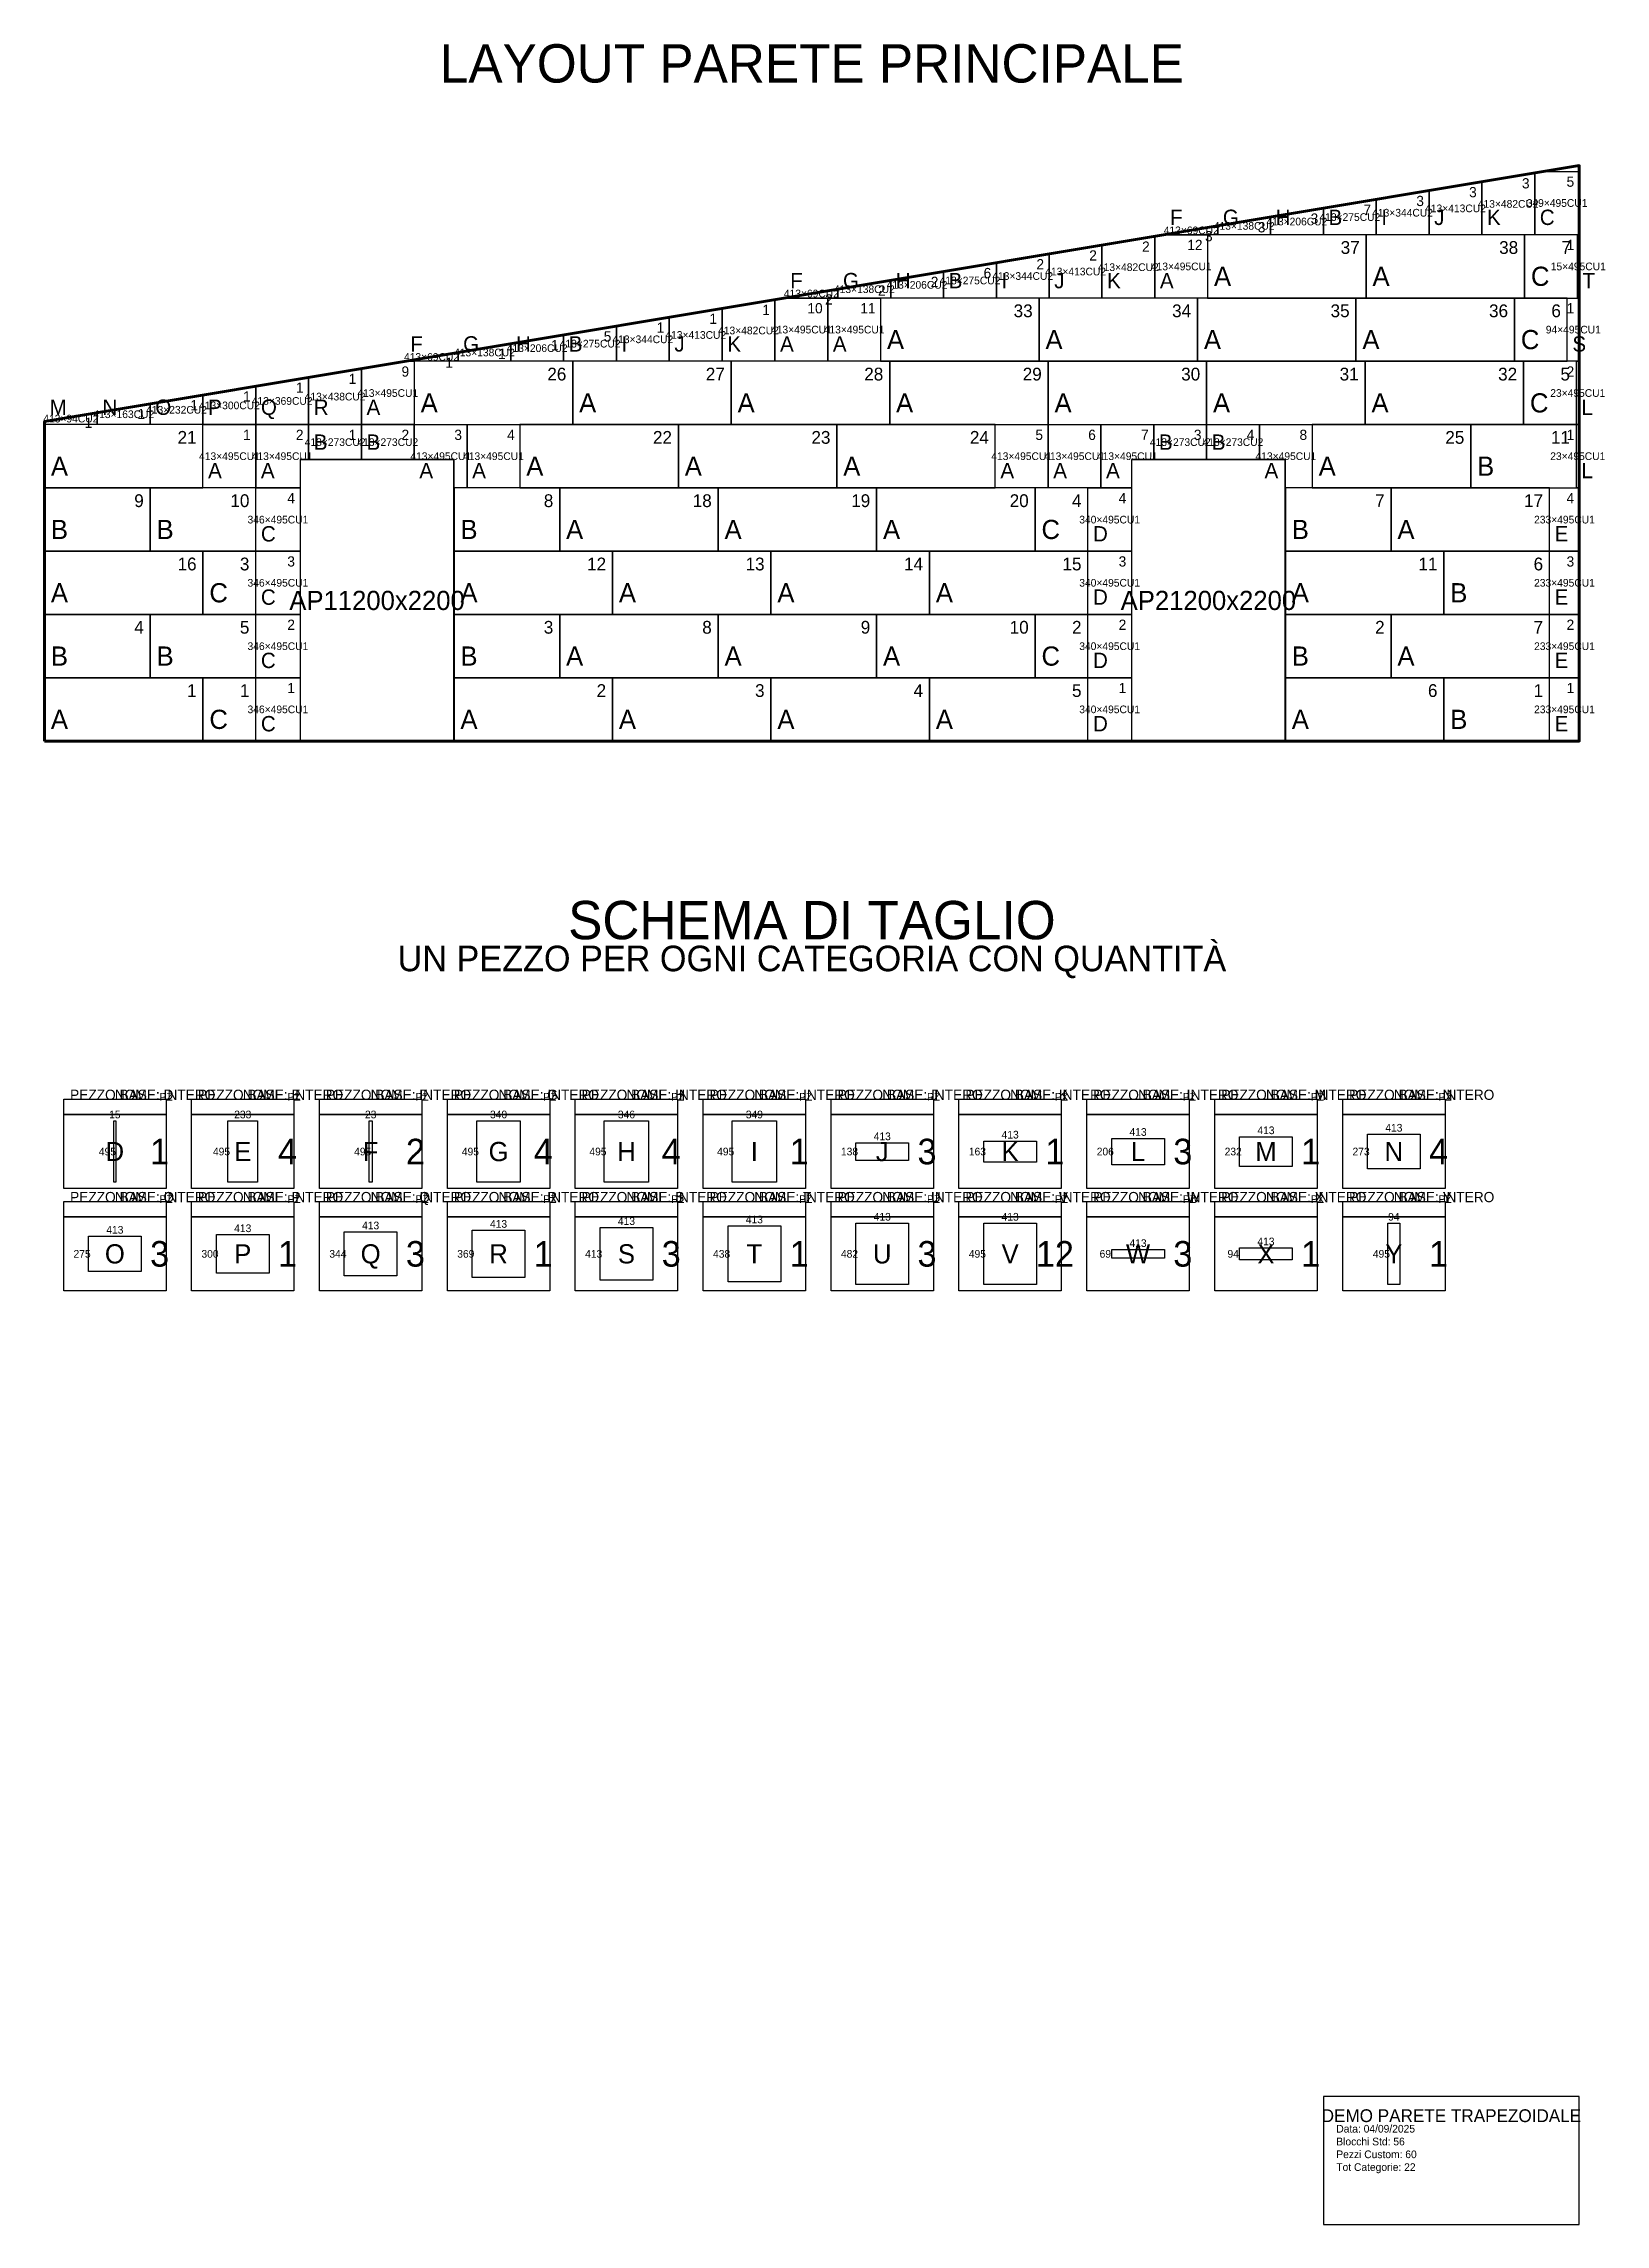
# Model space of a CAD drawing. Header units: metres. Extents: x -7 to 12204, y -11600 to 5454.
import ezdxf
from ezdxf.enums import TextEntityAlignment as Align

# ---------------------------------------------------------------- set-up
doc = ezdxf.new("R2010")
doc.units = ezdxf.units.M
for name, color, linetype in [('APERTURE', 1, 'Continuous'), ('BLOCCHI_CUSTOM', 3, 'Continuous'), ('BLOCCHI_STD', 7, 'Continuous'), ('CARTIGLIO', 7, 'Continuous'), ('PARETE', 5, 'Continuous'), ('QUOTE', 6, 'Continuous'), ('TAGLIO', 4, 'Continuous'), ('TESTI', 7, 'Continuous')]:
    doc.layers.add(name, color=color, linetype=linetype)

msp = doc.modelspace()

# ---------------------------------------------------------------- linework, layer by layer
at = {"layer": 'APERTURE'}
for points in [[(2000, 0), (3200, 0), (3200, 2200), (2000, 2200), (2000, 0)], [(8500, 0), (9700, 0), (9700, 2200), (8500, 2200), (8500, 0)]]:
    msp.add_lwpolyline(points, close=True, dxfattribs=at)
at = {"layer": 'BLOCCHI_CUSTOM'}
for points in [[(11651, 4442), (11651, 3960), (11238, 3960), (11238, 4373), (11651, 4442)], [(11730, 4455), (12000, 4455), (12000, 3960), (11651, 3960), (11651, 4442), (11730, 4455)], [(10825, 4304), (10825, 3960), (10412, 3960), (10412, 4235), (10825, 4304)], [(11238, 4373), (11238, 3960), (10825, 3960), (10825, 4304), (11238, 4373)], [(9173, 3960), (9173, 4029), (9586, 4098), (9586, 3960), (9173, 3960)], [(9586, 3960), (9586, 4098), (9999, 4166), (9999, 3960), (9586, 3960)], [(10412, 4235), (10412, 3960), (9999, 3960), (9999, 4166), (10412, 4235)], [(8681, 3947), (8681, 3465), (8268, 3465), (8268, 3878), (8681, 3947)], [(8760, 3960), (9094, 3960), (9094, 3465), (8681, 3465), (8681, 3947), (8760, 3960)], [(8760, 3960), (9173, 4029), (9173, 3960), (8760, 3960)], [(11985, 3465), (11985, 3960), (12000, 3960), (12000, 3465), (11985, 3465)], [(7855, 3809), (7855, 3465), (7442, 3465), (7442, 3740), (7855, 3809)], [(8268, 3878), (8268, 3465), (7855, 3465), (7855, 3809), (8268, 3878)], [(6203, 3465), (6203, 3534), (6616, 3603), (6616, 3465), (6203, 3465)], [(7029, 3672), (7029, 3465), (6616, 3465), (6616, 3603), (7029, 3672)], [(7442, 3740), (7442, 3465), (7029, 3465), (7029, 3672), (7442, 3740)], [(5711, 3452), (5711, 2970), (5298, 2970), (5298, 3383), (5711, 3452)], [(5790, 3465), (6124, 3465), (6124, 2970), (5711, 2970), (5711, 3452), (5790, 3465)], [(5790, 3465), (6203, 3534), (6203, 3465), (5790, 3465)], [(6537, 3465), (6537, 2970), (6124, 2970), (6124, 3465), (6537, 3465)], [(11906, 2970), (11906, 3465), (12000, 3465), (12000, 2970), (11906, 2970)], [(4472, 3245), (4472, 2970), (4059, 2970), (4059, 3176), (4472, 3245)], [(4885, 3314), (4885, 2970), (4472, 2970), (4472, 3245), (4885, 3314)], [(5298, 3383), (5298, 2970), (4885, 2970), (4885, 3314), (5298, 3383)], [(3233, 2970), (3233, 3039), (3646, 3108), (3646, 2970), (3233, 2970)], [(3646, 2970), (3646, 3108), (4059, 3176), (4059, 2970), (3646, 2970)], [(2478, 2913), (2478, 2475), (2065, 2475), (2065, 2844), (2478, 2913)], [(2820, 2970), (2891, 2970), (2891, 2475), (2478, 2475), (2478, 2913), (2820, 2970)], [(2820, 2970), (3233, 3039), (3233, 2970), (2820, 2970)], [(11977, 2475), (11977, 2970), (12000, 2970), (12000, 2475), (11977, 2475)], [(1652, 2775), (1652, 2475), (1239, 2475), (1239, 2706), (1652, 2775)], [(2065, 2844), (2065, 2475), (1652, 2475), (1652, 2775), (2065, 2844)], [(413, 2569), (413, 2475), (0, 2475), (0, 2500), (413, 2569)], [(826, 2638), (826, 2475), (413, 2475), (413, 2569), (826, 2638)], [(1239, 2706), (1239, 2475), (826, 2475), (826, 2638), (1239, 2706)], [(1239, 1980), (1239, 2475), (1652, 2475), (1652, 1980), (1239, 1980)], [(2000, 2202), (1999, 2202), (1999, 2202), (1999, 2202), (1999, 2202), (1999, 2202), (1999, 2201), (1998, 2201), (1998, 2201), (1998, 2201), (1998, 2201), (1998, 2201), (1998, 2200), (1998, 2200), (1998, 2200), (1998, 1980), (1652, 1980), (1652, 2475), (2065, 2475), (2065, 2202), (2000, 2202), (2000, 2202), (2000, 2202)], [(2478, 2475), (2478, 2202), (2065, 2202), (2065, 2475), (2478, 2475)], [(2891, 2475), (2891, 2202), (2478, 2202), (2478, 2475), (2891, 2475)], [(3304, 2475), (3304, 1980), (3202, 1980), (3202, 2200), (3202, 2200), (3202, 2200), (3202, 2201), (3202, 2201), (3202, 2201), (3202, 2201), (3202, 2201), (3201, 2201), (3201, 2202), (3201, 2202), (3201, 2202), (3201, 2202), (3201, 2202), (3200, 2202), (3200, 2202), (3200, 2202), (2891, 2202), (2891, 2475), (3304, 2475)], [(3717, 2475), (3717, 1980), (3304, 1980), (3304, 2475), (3717, 2475)], [(7434, 1980), (7434, 2475), (7847, 2475), (7847, 1980), (7434, 1980)], [(7847, 1980), (7847, 2475), (8260, 2475), (8260, 1980), (7847, 1980)], [(8500, 2202), (8499, 2202), (8499, 2202), (8499, 2202), (8499, 2202), (8499, 2202), (8499, 2201), (8498, 2201), (8498, 2201), (8498, 2201), (8498, 2201), (8498, 2201), (8498, 2200), (8498, 2200), (8498, 2200), (8498, 1980), (8260, 1980), (8260, 2475), (8673, 2475), (8673, 2202), (8500, 2202), (8500, 2202), (8500, 2202)], [(9086, 2475), (9086, 2202), (8673, 2202), (8673, 2475), (9086, 2475)], [(9499, 2475), (9499, 2202), (9086, 2202), (9086, 2475), (9499, 2475)], [(9912, 2475), (9912, 1980), (9702, 1980), (9702, 2200), (9702, 2200), (9702, 2200), (9702, 2201), (9702, 2201), (9702, 2201), (9702, 2201), (9702, 2201), (9701, 2201), (9701, 2202), (9701, 2202), (9701, 2202), (9701, 2202), (9701, 2202), (9700, 2202), (9700, 2202), (9700, 2202), (9499, 2202), (9499, 2475), (9912, 2475)], [(11977, 2475), (12000, 2475), (12000, 1980), (11977, 1980), (11977, 2475)], [(1998, 1485), (1652, 1485), (1652, 1980), (1998, 1980), (1998, 1485)], [(8158, 1485), (8158, 1980), (8498, 1980), (8498, 1485), (8158, 1485)], [(11767, 1485), (11767, 1980), (12000, 1980), (12000, 1485), (11767, 1485)], [(1998, 990), (1652, 990), (1652, 1485), (1998, 1485), (1998, 990)], [(8158, 990), (8158, 1485), (8498, 1485), (8498, 990), (8158, 990)], [(11767, 990), (11767, 1485), (12000, 1485), (12000, 990), (11767, 990)], [(1998, 495), (1652, 495), (1652, 990), (1998, 990), (1998, 495)], [(8158, 495), (8158, 990), (8498, 990), (8498, 495), (8158, 495)], [(11767, 495), (11767, 990), (12000, 990), (12000, 495), (11767, 495)], [(1998, 0), (1652, 0), (1652, 495), (1998, 495), (1998, 0)], [(8158, 495), (8498, 495), (8498, 0), (8158, 0), (8158, 495)], [(11767, 495), (12000, 495), (12000, 0), (11767, 0), (11767, 495)]]:
    msp.add_lwpolyline(points, close=True, dxfattribs=at)
at = {"layer": 'BLOCCHI_STD'}
for points in [[(9094, 3465), (10333, 3465), (10333, 3960), (9094, 3960), (9094, 3465)], [(10333, 3465), (11572, 3465), (11572, 3960), (10333, 3960), (10333, 3465)], [(11572, 3465), (11985, 3465), (11985, 3960), (11572, 3960), (11572, 3465)], [(6537, 2970), (7776, 2970), (7776, 3465), (6537, 3465), (6537, 2970)], [(7776, 2970), (9015, 2970), (9015, 3465), (7776, 3465), (7776, 2970)], [(9015, 2970), (10254, 2970), (10254, 3465), (9015, 3465), (9015, 2970)], [(10254, 2970), (11493, 2970), (11493, 3465), (10254, 3465), (10254, 2970)], [(11493, 2970), (11906, 2970), (11906, 3465), (11493, 3465), (11493, 2970)], [(2891, 2475), (4130, 2475), (4130, 2970), (2891, 2970), (2891, 2475)], [(4130, 2475), (5369, 2475), (5369, 2970), (4130, 2970), (4130, 2475)], [(5369, 2475), (6608, 2475), (6608, 2970), (5369, 2970), (5369, 2475)], [(6608, 2475), (7847, 2475), (7847, 2970), (6608, 2970), (6608, 2475)], [(7847, 2475), (9086, 2475), (9086, 2970), (7847, 2970), (7847, 2475)], [(9086, 2475), (10325, 2475), (10325, 2970), (9086, 2970), (9086, 2475)], [(10325, 2475), (11564, 2475), (11564, 2970), (10325, 2970), (10325, 2475)], [(11564, 2475), (11977, 2475), (11977, 2970), (11564, 2970), (11564, 2475)], [(0, 1980), (1239, 1980), (1239, 2475), (0, 2475), (0, 1980)], [(3717, 1980), (4956, 1980), (4956, 2475), (3717, 2475), (3717, 1980)], [(4956, 1980), (6195, 1980), (6195, 2475), (4956, 2475), (4956, 1980)], [(6195, 1980), (7434, 1980), (7434, 2475), (6195, 2475), (6195, 1980)], [(9912, 1980), (11151, 1980), (11151, 2475), (9912, 2475), (9912, 1980)], [(11151, 1980), (11977, 1980), (11977, 2475), (11151, 2475), (11151, 1980)], [(0, 1485), (826, 1485), (826, 1980), (0, 1980), (0, 1485)], [(826, 1485), (1652, 1485), (1652, 1980), (826, 1980), (826, 1485)], [(3202, 1485), (4028, 1485), (4028, 1980), (3202, 1980), (3202, 1485)], [(4028, 1485), (5267, 1485), (5267, 1980), (4028, 1980), (4028, 1485)], [(5267, 1485), (6506, 1485), (6506, 1980), (5267, 1980), (5267, 1485)], [(6506, 1485), (7745, 1485), (7745, 1980), (6506, 1980), (6506, 1485)], [(7745, 1485), (8158, 1485), (8158, 1980), (7745, 1980), (7745, 1485)], [(9702, 1485), (10528, 1485), (10528, 1980), (9702, 1980), (9702, 1485)], [(10528, 1485), (11767, 1485), (11767, 1980), (10528, 1980), (10528, 1485)], [(0, 990), (1239, 990), (1239, 1485), (0, 1485), (0, 990)], [(1239, 990), (1652, 990), (1652, 1485), (1239, 1485), (1239, 990)], [(3202, 990), (4441, 990), (4441, 1485), (3202, 1485), (3202, 990)], [(4441, 990), (5680, 990), (5680, 1485), (4441, 1485), (4441, 990)], [(5680, 990), (6919, 990), (6919, 1485), (5680, 1485), (5680, 990)], [(6919, 990), (8158, 990), (8158, 1485), (6919, 1485), (6919, 990)], [(9702, 990), (10941, 990), (10941, 1485), (9702, 1485), (9702, 990)], [(10941, 990), (11767, 990), (11767, 1485), (10941, 1485), (10941, 990)], [(0, 495), (826, 495), (826, 990), (0, 990), (0, 495)], [(826, 495), (1652, 495), (1652, 990), (826, 990), (826, 495)], [(3202, 495), (4028, 495), (4028, 990), (3202, 990), (3202, 495)], [(4028, 495), (5267, 495), (5267, 990), (4028, 990), (4028, 495)], [(5267, 495), (6506, 495), (6506, 990), (5267, 990), (5267, 495)], [(6506, 495), (7745, 495), (7745, 990), (6506, 990), (6506, 495)], [(7745, 495), (8158, 495), (8158, 990), (7745, 990), (7745, 495)], [(9702, 495), (10528, 495), (10528, 990), (9702, 990), (9702, 495)], [(10528, 495), (11767, 495), (11767, 990), (10528, 990), (10528, 495)], [(0, 0), (1239, 0), (1239, 495), (0, 495), (0, 0)], [(1239, 0), (1652, 0), (1652, 495), (1239, 495), (1239, 0)], [(3202, 0), (4441, 0), (4441, 495), (3202, 495), (3202, 0)], [(4441, 0), (5680, 0), (5680, 495), (4441, 495), (4441, 0)], [(5680, 0), (6919, 0), (6919, 495), (5680, 495), (5680, 0)], [(6919, 0), (8158, 0), (8158, 495), (6919, 495), (6919, 0)], [(9702, 0), (10941, 0), (10941, 495), (9702, 495), (9702, 0)], [(10941, 0), (11767, 0), (11767, 495), (10941, 495), (10941, 0)]]:
    msp.add_lwpolyline(points, dxfattribs=at)
at = {"layer": 'CARTIGLIO'}
for points in [[(150, -2800), (950, -2800), (950, -2920), (150, -2920), (150, -2800)], [(1150, -2800), (1950, -2800), (1950, -2920), (1150, -2920), (1150, -2800)], [(2150, -2800), (2950, -2800), (2950, -2920), (2150, -2920), (2150, -2800)], [(3150, -2800), (3950, -2800), (3950, -2920), (3150, -2920), (3150, -2800)], [(4150, -2800), (4950, -2800), (4950, -2920), (4150, -2920), (4150, -2800)], [(5150, -2800), (5950, -2800), (5950, -2920), (5150, -2920), (5150, -2800)], [(6150, -2800), (6950, -2800), (6950, -2920), (6150, -2920), (6150, -2800)], [(7150, -2800), (7950, -2800), (7950, -2920), (7150, -2920), (7150, -2800)], [(8150, -2800), (8950, -2800), (8950, -2920), (8150, -2920), (8150, -2800)], [(9150, -2800), (9950, -2800), (9950, -2920), (9150, -2920), (9150, -2800)], [(10150, -2800), (10950, -2800), (10950, -2920), (10150, -2920), (10150, -2800)], [(150, -2920), (950, -2920), (950, -3500), (150, -3500), (150, -2920)], [(1150, -2920), (1950, -2920), (1950, -3500), (1150, -3500), (1150, -2920)], [(2150, -2920), (2950, -2920), (2950, -3500), (2150, -3500), (2150, -2920)], [(3150, -2920), (3950, -2920), (3950, -3500), (3150, -3500), (3150, -2920)], [(4150, -2920), (4950, -2920), (4950, -3500), (4150, -3500), (4150, -2920)], [(5150, -2920), (5950, -2920), (5950, -3500), (5150, -3500), (5150, -2920)], [(6150, -2920), (6950, -2920), (6950, -3500), (6150, -3500), (6150, -2920)], [(7150, -2920), (7950, -2920), (7950, -3500), (7150, -3500), (7150, -2920)], [(8150, -2920), (8950, -2920), (8950, -3500), (8150, -3500), (8150, -2920)], [(9150, -2920), (9950, -2920), (9950, -3500), (9150, -3500), (9150, -2920)], [(10150, -2920), (10950, -2920), (10950, -3500), (10150, -3500), (10150, -2920)], [(150, -3600), (950, -3600), (950, -3720), (150, -3720), (150, -3600)], [(150, -3720), (950, -3720), (950, -4300), (150, -4300), (150, -3720)], [(1150, -3600), (1950, -3600), (1950, -3720), (1150, -3720), (1150, -3600)], [(1150, -3720), (1950, -3720), (1950, -4300), (1150, -4300), (1150, -3720)], [(2150, -3600), (2950, -3600), (2950, -3720), (2150, -3720), (2150, -3600)], [(2150, -3720), (2950, -3720), (2950, -4300), (2150, -4300), (2150, -3720)], [(3150, -3600), (3950, -3600), (3950, -3720), (3150, -3720), (3150, -3600)], [(3150, -3720), (3950, -3720), (3950, -4300), (3150, -4300), (3150, -3720)], [(4150, -3600), (4950, -3600), (4950, -3720), (4150, -3720), (4150, -3600)], [(4150, -3720), (4950, -3720), (4950, -4300), (4150, -4300), (4150, -3720)], [(5150, -3600), (5950, -3600), (5950, -3720), (5150, -3720), (5150, -3600)], [(5150, -3720), (5950, -3720), (5950, -4300), (5150, -4300), (5150, -3720)], [(6150, -3600), (6950, -3600), (6950, -3720), (6150, -3720), (6150, -3600)], [(6150, -3720), (6950, -3720), (6950, -4300), (6150, -4300), (6150, -3720)], [(7150, -3600), (7950, -3600), (7950, -3720), (7150, -3720), (7150, -3600)], [(7150, -3720), (7950, -3720), (7950, -4300), (7150, -4300), (7150, -3720)], [(8150, -3600), (8950, -3600), (8950, -3720), (8150, -3720), (8150, -3600)], [(8150, -3720), (8950, -3720), (8950, -4300), (8150, -4300), (8150, -3720)], [(9150, -3600), (9950, -3600), (9950, -3720), (9150, -3720), (9150, -3600)], [(9150, -3720), (9950, -3720), (9950, -4300), (9150, -4300), (9150, -3720)], [(10150, -3600), (10950, -3600), (10950, -3720), (10150, -3720), (10150, -3600)], [(10150, -3720), (10950, -3720), (10950, -4300), (10150, -4300), (10150, -3720)], [(10000, -11600), (12000, -11600), (12000, -10600), (10000, -10600), (10000, -11600)]]:
    msp.add_lwpolyline(points, dxfattribs=at)
at = {"layer": 'PARETE', "lineweight": 100}
msp.add_lwpolyline([(0, 0), (12000, 0), (12000, 4500), (0, 2500), (0, 0)], close=True, dxfattribs=at)
at = {"layer": 'TAGLIO', "color": 1}
for points in [[(542, -2970), (558, -2970), (558, -3450), (542, -3450), (542, -2970)], [(1434, -2970), (1666, -2970), (1666, -3450), (1434, -3450), (1434, -2970)], [(2538, -2970), (2562, -2970), (2562, -3450), (2538, -3450), (2538, -2970)], [(3380, -2970), (3720, -2970), (3720, -3450), (3380, -3450), (3380, -2970)], [(4377, -2970), (4723, -2970), (4723, -3450), (4377, -3450), (4377, -2970)], [(5376, -2970), (5724, -2970), (5724, -3450), (5376, -3450), (5376, -2970)], [(6344, -3141), (6756, -3141), (6756, -3279), (6344, -3279), (6344, -3141)], [(7344, -3128), (7756, -3128), (7756, -3292), (7344, -3292), (7344, -3128)], [(8344, -3107), (8756, -3107), (8756, -3313), (8344, -3313), (8344, -3107)], [(9344, -3094), (9756, -3094), (9756, -3326), (9344, -3326), (9344, -3094)], [(10344, -3074), (10756, -3074), (10756, -3346), (10344, -3346), (10344, -3074)], [(344, -3872), (756, -3872), (756, -4148), (344, -4148), (344, -3872)], [(1344, -3860), (1756, -3860), (1756, -4160), (1344, -4160), (1344, -3860)], [(2344, -3838), (2756, -3838), (2756, -4182), (2344, -4182), (2344, -3838)], [(3344, -3826), (3756, -3826), (3756, -4194), (3344, -4194), (3344, -3826)], [(4344, -3804), (4756, -3804), (4756, -4216), (4344, -4216), (4344, -3804)], [(5344, -3791), (5756, -3791), (5756, -4229), (5344, -4229), (5344, -3791)], [(6344, -3770), (6756, -3770), (6756, -4250), (6344, -4250), (6344, -3770)], [(7344, -3770), (7756, -3770), (7756, -4250), (7344, -4250), (7344, -3770)], [(10503, -3770), (10597, -3770), (10597, -4250), (10503, -4250), (10503, -3770)], [(8344, -3976), (8756, -3976), (8756, -4044), (8344, -4044), (8344, -3976)], [(9344, -3963), (9756, -3963), (9756, -4057), (9344, -4057), (9344, -3963)]]:
    msp.add_lwpolyline(points, dxfattribs=at)

# ---------------------------------------------------------------- texts
at = {"layer": 'QUOTE'}
for s, p in [('15', (550, -2920)), ('233', (1550, -2920)), ('23', (2550, -2920)), ('340', (3550, -2920)), ('346', (4550, -2920)), ('349', (5550, -2920)), ('413', (6550, -3091)), ('413', (7550, -3078)), ('413', (8550, -3057)), ('413', (9550, -3044)), ('413', (10550, -3024)), ('495', (492, -3210)), ('495', (1384, -3210)), ('495', (2488, -3210)), ('495', (3330, -3210)), ('495', (4327, -3210)), ('495', (5326, -3210)), ('138', (6294, -3210)), ('163', (7294, -3210)), ('206', (8294, -3210)), ('232', (9294, -3210)), ('273', (10294, -3210)), ('413', (3550, -3776)), ('413', (4550, -3754)), ('413', (5550, -3741)), ('413', (6550, -3720)), ('413', (7550, -3720)), ('94', (10550, -3720)), ('413', (550, -3822)), ('413', (1550, -3810)), ('413', (2550, -3788)), ('413', (8550, -3926)), ('413', (9550, -3913)), ('275', (294, -4010)), ('300', (1294, -4010)), ('344', (2294, -4010)), ('369', (3294, -4010)), ('413', (4294, -4010)), ('438', (5294, -4010)), ('482', (6294, -4010)), ('495', (7294, -4010)), ('69', (8294, -4010)), ('94', (9294, -4010)), ('495', (10453, -4010))]:
    msp.add_text(s, height=60, dxfattribs=at).set_placement(p, align=Align.MIDDLE_CENTER)
at = {"layer": 'TESTI'}
for s, height, p in [('LAYOUT PARETE PRINCIPALE', 300, (6000, 5300)), ('AP11200x2200', 150, (2600, 1100)), ('AP21200x2200', 150, (9100, 1100)), ('SCHEMA DI TAGLIO', 300, (6000, -1400)), ('UN PEZZO PER OGNI CATEGORIA CON QUANTITÀ', 200, (6000, -1700)), ('DEMO PARETE TRAPEZOIDALE', 100, (11000, -10750))]:
    msp.add_text(s, height=height, dxfattribs=at).set_placement(p, align=Align.MIDDLE_CENTER)
at = {"layer": 'TESTI', "color": 4}
for s, p in [('3', (10785, 4264)), ('3', (11198, 4333)), ('3', (11611, 4402)), ('5', (11960, 4415)), ('3', (9959, 4126)), ('7', (10372, 4195)), ('3', (9133, 3989)), ('3', (9546, 4058)), ('2', (7815, 3769)), ('2', (8228, 3838)), ('2', (8641, 3907)), ('12', (9054, 3920)), ('1', (11960, 3920)), ('2', (6989, 3631)), ('6', (7402, 3700)), ('1', (5671, 3412)), ('10', (6084, 3425)), ('2', (6163, 3494)), ('11', (6497, 3425)), ('2', (6576, 3563)), ('1', (11960, 3425)), ('1', (4845, 3274)), ('1', (5258, 3343)), ('1', (4019, 3136)), ('5', (4432, 3205)), ('9', (2851, 2930)), ('1', (3193, 2999)), ('1', (3606, 3068)), ('2', (11960, 2930)), ('1', (1612, 2735)), ('1', (2025, 2804)), ('1', (2438, 2873)), ('1', (786, 2598)), ('1', (1199, 2667)), ('1', (373, 2529)), ('1', (1612, 2435)), ('2', (2025, 2435)), ('1', (2438, 2435)), ('2', (2851, 2435)), ('3', (3264, 2435)), ('4', (3677, 2435)), ('5', (7807, 2435)), ('6', (8220, 2435)), ('7', (8633, 2435)), ('3', (9046, 2435)), ('4', (9459, 2435)), ('8', (9872, 2435)), ('1', (11960, 2435)), ('4', (1958, 1940)), ('4', (8458, 1940)), ('4', (11960, 1940)), ('3', (1958, 1445)), ('3', (8458, 1445)), ('3', (11960, 1445)), ('2', (1958, 950)), ('2', (8458, 950)), ('2', (11960, 950)), ('1', (1958, 455)), ('1', (8458, 455)), ('1', (11960, 455))]:
    msp.add_text(s, height=80, dxfattribs=at).set_placement(p, align=Align.TOP_RIGHT)
at = {"layer": 'TESTI', "color": 3}
for s, p in [('F', (8800, 4000)), ('G', (9213, 4000)), ('H', (9626, 4000)), ('B', (10039, 4000)), ('I', (10452, 4000)), ('J', (10865, 4000)), ('K', (11278, 4000)), ('C', (11691, 4000)), ('F', (5830, 3505)), ('G', (6243, 3505)), ('H', (6656, 3505)), ('B', (7069, 3505)), ('I', (7482, 3505)), ('J', (7895, 3505)), ('K', (8308, 3505)), ('A', (8721, 3505)), ('T', (12025, 3505)), ('F', (2860, 3010)), ('G', (3273, 3010)), ('H', (3686, 3010)), ('B', (4099, 3010)), ('I', (4512, 3010)), ('J', (4925, 3010)), ('K', (5338, 3010)), ('A', (5751, 3010)), ('A', (6164, 3010)), ('S', (11946, 3010)), ('M', (40, 2515)), ('N', (453, 2515)), ('O', (866, 2515)), ('P', (1279, 2515)), ('Q', (1692, 2515)), ('R', (2105, 2515)), ('A', (2518, 2515)), ('L', (12017, 2515)), ('B', (2105, 2242)), ('B', (2518, 2242)), ('B', (8713, 2242)), ('B', (9126, 2242)), ('A', (1279, 2020)), ('A', (1692, 2020)), ('A', (2931, 2020)), ('A', (3344, 2020)), ('A', (7474, 2020)), ('A', (7887, 2020)), ('A', (8300, 2020)), ('A', (9539, 2020)), ('L', (12017, 2020)), ('C', (1692, 1525)), ('D', (8198, 1525)), ('E', (11807, 1525)), ('C', (1692, 1030)), ('D', (8198, 1030)), ('E', (11807, 1030)), ('C', (1692, 535)), ('D', (8198, 535)), ('E', (11807, 535)), ('C', (1692, 40)), ('D', (8198, 40)), ('E', (11807, 40))]:
    msp.add_text(s, height=120, dxfattribs=at).set_placement(p, align=Align.BOTTOM_LEFT)
at = {"layer": 'TESTI', "color": 8}
for s, p in [('413×206CU2', (9792, 4063)), ('413×275CU2', (10206, 4098)), ('413×344CU2', (10618, 4132)), ('413×413CU2', (11032, 4166)), ('413×482CU2', (11444, 4201)), ('349×495CU1', (11826, 4208)), ('413×69CU2', (8966, 3994)), ('413×138CU2', (9380, 4029)), ('413×206CU2', (6822, 3568)), ('413×275CU2', (7236, 3602)), ('413×344CU2', (7648, 3637)), ('413×413CU2', (8062, 3672)), ('413×482CU2', (8474, 3706)), ('413×495CU1', (8888, 3712)), ('15×495CU1', (11992, 3712)), ('413×69CU2', (5996, 3500)), ('413×138CU2', (6410, 3534)), ('413×482CU2', (5504, 3211)), ('413×495CU1', (5918, 3218)), ('413×495CU1', (6330, 3218)), ('94×495CU1', (11953, 3218)), ('413×138CU2', (3440, 3039)), ('413×206CU2', (3852, 3073)), ('413×275CU2', (4266, 3108)), ('413×344CU2', (4678, 3142)), ('413×413CU2', (5092, 3176)), ('413×69CU2', (3026, 3004)), ('413×495CU1', (2684, 2722)), ('23×495CU1', (11988, 2722)), ('413×163CU2', (620, 2556)), ('413×232CU2', (1032, 2591)), ('413×300CU2', (1446, 2625)), ('413×369CU2', (1858, 2660)), ('413×438CU2', (2272, 2694)), ('413×94CU2', (206, 2522)), ('413×495CU1', (1446, 2228)), ('413×495CU1', (1858, 2228)), ('413×273CU2', (2272, 2338)), ('413×273CU2', (2684, 2338)), ('413×495CU1', (3098, 2228)), ('413×495CU1', (3510, 2228)), ('413×495CU1', (7640, 2228)), ('413×495CU1', (8054, 2228)), ('413×495CU1', (8466, 2228)), ('413×273CU2', (8880, 2338)), ('413×273CU2', (9292, 2338)), ('413×495CU1', (9706, 2228)), ('23×495CU1', (11988, 2228)), ('346×495CU1', (1825, 1732)), ('340×495CU1', (8328, 1732)), ('233×495CU1', (11884, 1732)), ('346×495CU1', (1825, 1238)), ('340×495CU1', (8328, 1238)), ('233×495CU1', (11884, 1238)), ('346×495CU1', (1825, 742)), ('340×495CU1', (8328, 742)), ('233×495CU1', (11884, 742)), ('346×495CU1', (1825, 248)), ('340×495CU1', (8328, 248)), ('233×495CU1', (11884, 248))]:
    msp.add_text(s, height=60, dxfattribs=at).set_placement(p, align=Align.MIDDLE_CENTER)
at = {"layer": 'TESTI', "color": 2}
for s, p in [('37', (10283, 3910)), ('38', (11522, 3910)), ('7', (11935, 3910)), ('33', (7726, 3415)), ('34', (8965, 3415)), ('35', (10204, 3415)), ('36', (11443, 3415)), ('6', (11856, 3415)), ('26', (4080, 2920)), ('27', (5319, 2920)), ('28', (6558, 2920)), ('29', (7797, 2920)), ('30', (9036, 2920)), ('31', (10275, 2920)), ('32', (11514, 2920)), ('5', (11927, 2920)), ('21', (1189, 2425)), ('22', (4906, 2425)), ('23', (6145, 2425)), ('24', (7384, 2425)), ('25', (11101, 2425)), ('11', (11927, 2425)), ('9', (776, 1930)), ('10', (1602, 1930)), ('8', (3978, 1930)), ('18', (5217, 1930)), ('19', (6456, 1930)), ('20', (7695, 1930)), ('4', (8108, 1930)), ('7', (10478, 1930)), ('17', (11717, 1930)), ('16', (1189, 1435)), ('3', (1602, 1435)), ('12', (4391, 1435)), ('13', (5630, 1435)), ('14', (6869, 1435)), ('15', (8108, 1435)), ('11', (10891, 1435)), ('6', (11717, 1435)), ('4', (776, 940)), ('5', (1602, 940)), ('3', (3978, 940)), ('8', (5217, 940)), ('9', (6456, 940)), ('10', (7695, 940)), ('2', (8108, 940)), ('2', (10478, 940)), ('7', (11717, 940)), ('1', (1189, 445)), ('1', (1602, 445)), ('2', (4391, 445)), ('3', (5630, 445)), ('4', (6869, 445)), ('5', (8108, 445)), ('6', (10891, 445)), ('1', (11717, 445))]:
    msp.add_text(s, height=100, dxfattribs=at).set_placement(p, align=Align.TOP_RIGHT)
at = {"layer": 'TESTI', "color": 1}
for s, p in [('A', (9144, 3515)), ('A', (10383, 3515)), ('C', (11622, 3515)), ('A', (6587, 3020)), ('A', (7826, 3020)), ('A', (9065, 3020)), ('A', (10304, 3020)), ('C', (11543, 3020)), ('A', (2941, 2525)), ('A', (4180, 2525)), ('A', (5419, 2525)), ('A', (6658, 2525)), ('A', (7897, 2525)), ('A', (9136, 2525)), ('A', (10375, 2525)), ('C', (11614, 2525)), ('A', (50, 2030)), ('A', (3767, 2030)), ('A', (5006, 2030)), ('A', (6245, 2030)), ('A', (9962, 2030)), ('B', (11201, 2030)), ('B', (50, 1535)), ('B', (876, 1535)), ('B', (3252, 1535)), ('A', (4078, 1535)), ('A', (5317, 1535)), ('A', (6556, 1535)), ('C', (7795, 1535)), ('B', (9752, 1535)), ('A', (10578, 1535)), ('A', (50, 1040)), ('C', (1289, 1040)), ('A', (3252, 1040)), ('A', (4491, 1040)), ('A', (5730, 1040)), ('A', (6969, 1040)), ('A', (9752, 1040)), ('B', (10991, 1040)), ('B', (50, 545)), ('B', (876, 545)), ('B', (3252, 545)), ('A', (4078, 545)), ('A', (5317, 545)), ('A', (6556, 545)), ('C', (7795, 545)), ('B', (9752, 545)), ('A', (10578, 545)), ('A', (50, 50)), ('C', (1289, 50)), ('A', (3252, 50)), ('A', (4491, 50)), ('A', (5730, 50)), ('A', (6969, 50)), ('A', (9752, 50)), ('B', (10991, 50))]:
    msp.add_text(s, height=150, dxfattribs=at).set_placement(p, align=Align.BOTTOM_LEFT)
at = {"layer": 'TESTI'}
for s, height, p in [('PEZZO BASE: INTERO', 80, (200, -2830)), ('NOME: D', 80, (550, -2830)), ('PEZZO BASE: INTERO', 80, (1200, -2830)), ('NOME: E', 80, (1550, -2830)), ('PEZZO BASE: INTERO', 80, (2200, -2830)), ('NOME: F', 80, (2550, -2830)), ('PEZZO BASE: INTERO', 80, (3200, -2830)), ('NOME: G', 80, (3550, -2830)), ('PEZZO BASE: INTERO', 80, (4200, -2830)), ('NOME: H', 80, (4550, -2830)), ('PEZZO BASE: INTERO', 80, (5200, -2830)), ('NOME: I', 80, (5550, -2830)), ('PEZZO BASE: INTERO', 80, (6200, -2830)), ('NOME: J', 80, (6550, -2830)), ('PEZZO BASE: INTERO', 80, (7200, -2830)), ('NOME: K', 80, (7550, -2830)), ('PEZZO BASE: INTERO', 80, (8200, -2830)), ('NOME: L', 80, (8550, -2830)), ('PEZZO BASE: INTERO', 80, (9200, -2830)), ('NOME: M', 80, (9550, -2830)), ('PEZZO BASE: INTERO', 80, (10200, -2830)), ('NOME: N', 80, (10550, -2830)), ('PZ', 60, (900, -2830)), ('PZ', 60, (1900, -2830)), ('PZ', 60, (2900, -2830)), ('PZ', 60, (3900, -2830)), ('PZ', 60, (4900, -2830)), ('PZ', 60, (5900, -2830)), ('PZ', 60, (6900, -2830)), ('PZ', 60, (7900, -2830)), ('PZ', 60, (8900, -2830)), ('PZ', 60, (9900, -2830)), ('PZ', 60, (10900, -2830)), ('PEZZO BASE: INTERO', 80, (200, -3630)), ('NOME: O', 80, (550, -3630)), ('PZ', 60, (900, -3630)), ('PEZZO BASE: INTERO', 80, (1200, -3630)), ('NOME: P', 80, (1550, -3630)), ('PZ', 60, (1900, -3630)), ('PEZZO BASE: INTERO', 80, (2200, -3630)), ('NOME: Q', 80, (2550, -3630)), ('PZ', 60, (2900, -3630)), ('PEZZO BASE: INTERO', 80, (3200, -3630)), ('NOME: R', 80, (3550, -3630)), ('PZ', 60, (3900, -3630)), ('PEZZO BASE: INTERO', 80, (4200, -3630)), ('NOME: S', 80, (4550, -3630)), ('PZ', 60, (4900, -3630)), ('PEZZO BASE: INTERO', 80, (5200, -3630)), ('NOME: T', 80, (5550, -3630)), ('PZ', 60, (5900, -3630)), ('PEZZO BASE: INTERO', 80, (6200, -3630)), ('NOME: U', 80, (6550, -3630)), ('PZ', 60, (6900, -3630)), ('PEZZO BASE: INTERO', 80, (7200, -3630)), ('NOME: V', 80, (7550, -3630)), ('PZ', 60, (7900, -3630)), ('PEZZO BASE: INTERO', 80, (8200, -3630)), ('NOME: W', 80, (8550, -3630)), ('PZ', 60, (8900, -3630)), ('PEZZO BASE: INTERO', 80, (9200, -3630)), ('NOME: X', 80, (9550, -3630)), ('PZ', 60, (9900, -3630)), ('PEZZO BASE: INTERO', 80, (10200, -3630)), ('NOME: Y', 80, (10550, -3630)), ('PZ', 60, (10900, -3630)), ('Data: 04/09/2025', 60, (10100, -10900)), ('Blocchi Std: 56', 60, (10100, -11000)), ('Pezzi Custom: 60', 60, (10100, -11100)), ('Tot Categorie: 22', 60, (10100, -11200))]:
    msp.add_text(s, height=height, dxfattribs=at).set_placement(p, align=Align.BOTTOM_LEFT)
at = {"layer": 'TESTI', "color": 1}
for s, height, p in [('D', 150, (550, -3210)), ('1', 200, (900, -3210)), ('E', 150, (1550, -3210)), ('4', 200, (1900, -3210)), ('F', 150, (2550, -3210)), ('2', 200, (2900, -3210)), ('G', 150, (3550, -3210)), ('4', 200, (3900, -3210)), ('H', 150, (4550, -3210)), ('4', 200, (4900, -3210)), ('I', 150, (5550, -3210)), ('1', 200, (5900, -3210)), ('J', 150, (6550, -3210)), ('3', 200, (6900, -3210)), ('K', 150, (7550, -3210)), ('1', 200, (7900, -3210)), ('L', 150, (8550, -3210)), ('3', 200, (8900, -3210)), ('M', 150, (9550, -3210)), ('1', 200, (9900, -3210)), ('N', 150, (10550, -3210)), ('4', 200, (10900, -3210)), ('3', 200, (900, -4010)), ('1', 200, (1900, -4010)), ('3', 200, (2900, -4010)), ('1', 200, (3900, -4010)), ('3', 200, (4900, -4010)), ('1', 200, (5900, -4010)), ('3', 200, (6900, -4010)), ('12', 200, (7900, -4010)), ('3', 200, (8900, -4010)), ('1', 200, (9900, -4010)), ('1', 200, (10900, -4010)), ('O', 150, (550, -4010)), ('P', 150, (1550, -4010)), ('Q', 150, (2550, -4010)), ('R', 150, (3550, -4010)), ('S', 150, (4550, -4010)), ('T', 150, (5550, -4010)), ('U', 150, (6550, -4010)), ('V', 150, (7550, -4010)), ('W', 150, (8550, -4010)), ('X', 150, (9550, -4010)), ('Y', 150, (10550, -4010))]:
    msp.add_text(s, height=height, dxfattribs=at).set_placement(p, align=Align.MIDDLE_CENTER)

doc.saveas('drawing.dxf')
